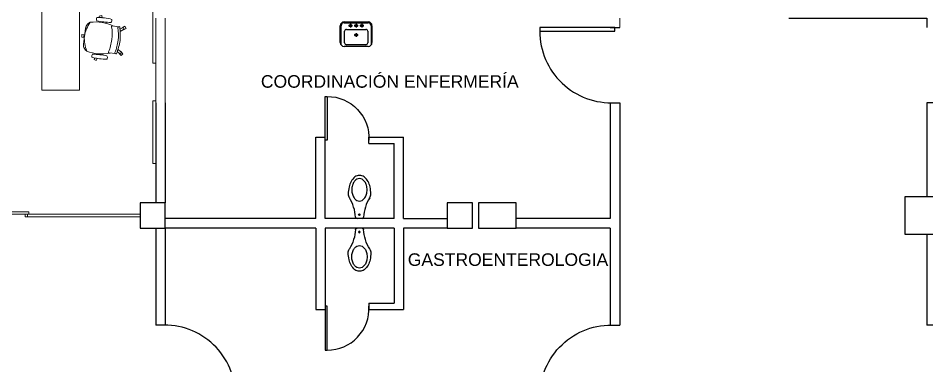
# Model space of a CAD drawing. Header units: metres. Extents: x 51 to 18146, y -212 to 18074.
# Drawn here: x 104.94 to 119.43, y 139.45 to 145 of the extents above; entities that cross this region are included whole.
import ezdxf

# ---------------------------------------------------------------- set-up
doc = ezdxf.new("R2010")
doc.units = ezdxf.units.M
doc.layers.get('0').update_dxf_attribs({"color": 250})
for name, color, linetype in [('COL', 2, 'Continuous'), ('NO', 250, 'Continuous'), ('PA', 7, 'Continuous'), ('PU', 1, 'Continuous'), ('SA', 1, 'Continuous')]:
    doc.layers.add(name, color=color, linetype=linetype)
for name, color, linetype, lineweight in [('P0 - Mobiliario', 250, 'Continuous', 9), ('P0 - Paredes', 250, 'Continuous', 20), ('Rebars', 252, 'Continuous', 5)]:
    doc.layers.add(name, color=color, linetype=linetype, lineweight=lineweight)
doc.layers.get('0').freeze()
doc.styles.get("Standard").update_dxf_attribs({"font": 'arial.ttf'})

# ---------------------------------------------------------------- blocks, each defined once
blk = doc.blocks.new('AS-01')
at = {"color": 0}
for p, q in [((-0.2457261950533791, -0.098119145081597), (-0.2457261950533791, 0.1718808549184061)), ((-0.2332261950533763, -0.1347763408311735), (-0.2332261950533763, 0.1718808549184061)), ((-0.1857261950533768, 0.2318808549184084), (0.1992738049466283, 0.2318808549184084)), ((-0.1857261950533768, 0.2193808549184055), (0.1992738049466283, 0.2193808549184055)), ((-0.0532261950533837, 0.1718808549184061), (-0.1132261950533717, 0.1718808549184061)), ((-0.0832261950533706, 0.2018808549184072), (-0.0832261950533706, 0.141880854918405)), ((0.0367738049466198, 0.1718808549184061), (-0.0232261950533825, 0.1718808549184061)), ((0.0067738049466186, 0.2018808549184072), (0.0067738049466186, 0.141880854918405)), ((0.1267738049466232, 0.1718808549184061), (0.0667738049466209, 0.1718808549184061)), ((0.096773804946622, 0.2018808549184072), (0.096773804946622, 0.141880854918405)), ((0.2467738049466135, 0.1718808549184061), (0.2467738049466135, -0.1347763408311735)), ((0.2592738049466163, 0.1718808549184061), (0.2592738049466163, -0.098119145081597)), ((-0.1782261950533837, -0.1031191450815925), (-0.1782261950533837, 0.0818808549184027)), ((-0.1482261950533825, 0.1118808549184038), (0.1617738049466197, 0.1118808549184038)), ((0.0367738049466198, 0.0218808549184075), (-0.0232261950533825, 0.0218808549184075)), ((0.0067738049466186, 0.0518808549184087), (0.0067738049466186, -0.0081191450815936)), ((0.1917738049466209, 0.0818808549184027), (0.1917738049466209, -0.1031191450815925)), ((0.1617738049466197, -0.1331191450815936), (-0.1482261950533825, -0.1331191450815936)), ((0.1992738049466283, -0.1581191450815922), (-0.1857261950533768, -0.1581191450815922))]:
    blk.add_line(p, q, dxfattribs=at)
for centre in [(-0.0832261950533671, 0.1718808549184061), (0.0067738049466222, 0.1718808549184061), (0.0967738049466256, 0.1718808549184061), (0.0067738049466222, 0.0218808549184075)]:
    blk.add_circle(centre, 0.02, dxfattribs=at)
for centre, radius, start, end in [((-0.1857261950533733, 0.1718808549184061), 0.06, 90, 180), ((-0.1857261950533733, 0.1718808549184061), 0.0475, 90, 180), ((0.1992738049466318, 0.1718808549184061), 0.06, 0, 90), ((0.1992738049466318, 0.1718808549184061), 0.0475, 0, 90), ((-0.148226195053379, 0.0818808549184027), 0.03, 90, 180), ((0.1617738049466233, 0.0818808549184027), 0.03, 0, 90), ((-0.1857261950533733, -0.098119145081597), 0.06, 180, 270), ((-0.148226195053379, -0.1031191450815925), 0.03, 180, 270), ((0.1617738049466233, -0.1031191450815925), 0.03, 270, 0), ((0.1992738049466318, -0.098119145081597), 0.06, 270, 0)]:
    blk.add_arc(centre, radius, start, end, dxfattribs=at)
blk = doc.blocks.new('P-IZ')
at = {"color": 0}
blk.add_lwpolyline([(0.0499999999999972, 1), (0.0499999999999972, 0), (0, 0), (0, 1), (0.0499999999999972, 1, -0.4293114224133711), (1, 0, -3.280951269485766)], format="xyb", dxfattribs=at)
blk = doc.blocks.new('P-DE')
at = {"color": 0}
blk.add_lwpolyline([(-0.049999999999983, 1), (-0.049999999999983, 0), (1.42e-14, 0), (1.42e-14, 1), (-0.049999999999983, 1, 0.4293114224133711), (-0.9999999999999857, 0, 3.280951269485766)], format="xyb", dxfattribs=at)
blk = doc.blocks.new('-COL40-')
at = {"color": 0}
blk.add_lwpolyline([(-0.1999999999710837, 0.1999999998887603), (-0.1999999999710837, -0.200000000115196), (0.2000000000328441, -0.200000000115196), (0.2000000000328441, 0.1999999998887603)], close=True, dxfattribs=at)
blk = doc.blocks.new('AS-14')
at = {"color": 0}
blk.add_line((-0.0456276339682518, 0.482920585811371), (0.0356187784636859, 0.482920585811371), dxfattribs=at)
for points in [[(-0.1623535099352011, 0.1583933630317915, 0.0228791444088473), (-0.1697387657914078, 0.1464982608740684, 0.1281624284513412), (-0.185004427752574, 0.0879205857927446, 0.0550688756821917), (-0.1727902082639048, -0.0226425836735871, 0.0688786231814855), (-0.1400595861050533, -0.1102378106443211, 0.105724118976599), (-0.0788978176569799, -0.1820028572692536, 0.1650578546064235), (-0.005004427745007, -0.2070794141909573, 0.1650578546064238), (0.068888962152414, -0.1820028572692536, 0.1057241189765996), (0.1300507306004874, -0.1102378106443211, 0.068878623181485), (0.1627813527738908, -0.0226425836735871, 0.0550688756821912), (0.1749955722480081, 0.0879205857927446, 0.1281624284513404)], [(0.1749955722480081, 0.0879205857927446, 0.1281624284513404), (0.1597299102868419, 0.1464982608740684, 0.022879144408855), (0.1523446544306353, 0.1583933630317915, 0.0851656368953865)]]:
    blk.add_lwpolyline(points, format="xyb", dxfattribs=at)
blk.add_lwpolyline([(-0.1253999286564067, 0.0229752274171915, 0.0684463573126203), (-0.1155331067566294, -0.0487641401996371, 0.0805961556838342), (-0.089614886281197, -0.1046562487317715, 0.1070560335035305), (-0.0472487008519238, -0.1451211382227484, 0.1381562286367822), (-0.0032221516594291, -0.1575229371374007, 0.1381562286367318), (0.0408043975185137, -0.1451211382227484, 0.1070560335035283), (0.0831705829477869, -0.1046562487317715, 0.08059615568387), (0.1090888034232194, -0.0487641401996371, 0.0684463573126093), (0.1189556253229966, 0.0229752274171915, 0.0684463573125983), (0.1090888034232194, 0.0947145950631239, 0.0805961556838918), (0.0831705829477869, 0.1506067035952583, 0.107056033503586), (0.0408043975185137, 0.1910715930862352, 0.138156228636868), (-0.0032221516594291, 0.2034733920008875, 0.1381562286368477), (-0.0472487008519238, 0.1910715930862352, 0.1070560335035534), (-0.089614886281197, 0.1506067035952583, 0.0805961556838569), (-0.1155331067566294, 0.0947145950631239, 0.0684463573126093)], format="xyb", close=True, dxfattribs=at)
blk.add_circle((-0.0022411085374188, 0.4201376839191653), 0.0125, dxfattribs=at)
for centre, radius, start, end in [((-0.6998472832347034, 0.4867485357972328), 0.6298544878102433, 327.6068401517822, 357.4769145682768), ((-0.0456276339682518, 0.457920585788088), 0.025, 89.99999999999999, 177.4769145682774), ((0.0356187784636859, 0.457920585788088), 0.025, 2.523085431726347, 89.99999999999999), ((0.6898384277446894, 0.4867485357972328), 0.6298544878102433, 182.5230854317212, 212.3931598482179)]:
    blk.add_arc(centre, radius, start, end, dxfattribs=at)
blk = doc.blocks.new('-COL60-')
at = {"color": 0}
blk.add_lwpolyline([(-0.2999999997985725, 0.2999999998507121), (-0.2999999997985725, -0.300000000153247), (0.300000000205344, -0.300000000153247), (0.300000000205344, 0.2999999998507121)], close=True, dxfattribs=at)
blk = doc.blocks.new('S1')
at = {"layer": 'P0 - Mobiliario'}
for p, q in [((0.0002839173751418, 0.0001067988332361), (0.0003058584558312, 0.0001502267401665)), ((0.0003058584558312, 0.0001502267401665), (0.0003412397655193, 0.0001321041341871)), ((-9.48614457157e-05, 8.64087138325e-05), (-0.0001228612174746, 5.81891164184e-05)), ((-0.0001228612174746, 5.81891164184e-05), (-0.0001049109378364, 4.03620712459e-05)), ((-7.01799166854e-05, 6.16438407451e-05), (-9.48614457157e-05, 8.64087138325e-05)), ((-3.89933211263e-05, 6.9426875561e-06), (-3.36818357464e-05, -3.4597422928e-06)), ((2.36607587431e-05, 3.85184474289e-05), (3.15370375756e-05, 2.30929274112e-05)), ((0.0002301692350302, 9.03922766447e-05), (0.0001376377383713, 4.37519736588e-05)), ((0.0002687905060593, 6.77934288979e-05), (0.0002897969244514, 0.0001080381143838)), ((0.0002880188340787, 0.0001046375706792), (0.0002839173751418, 0.0001067988332361)), ((0.0003184237873647, 9.43039320409e-05), (0.0002912253460381, 4.00399807841e-05)), ((0.0003188586777542, 8.83505064994e-05), (0.0003161543125752, 8.9776692912e-05)), ((0.0003412397655193, 0.0001321041341871), (0.0003188586777542, 8.83505064994e-05)), ((-5.83947615232e-05, -1.9868481904e-06), (-4.93461077567e-05, -1.11323092133e-05)), ((-0.000196110693505, -0.0002270060721785), (-0.0001405401767697, -0.0003416671045125)), ((0.000422225659946, -0.0002170930635184), (0.0004807709103916, -0.0002269699275494)), ((0.0004765553197358, -0.0002584278732538), (0.0004315018879715, -0.000251598989591)), ((0.0004710376674775, -0.0002606837823987), (0.0004715533612762, -0.0002576695717871)), ((0.0005195560941938, -0.000268449421972), (0.0004710376674775, -0.0002606837823987)), ((0.0004769953323994, -0.0002263264935464), (0.0004777795823757, -0.0002217491865158)), ((0.0004777795823757, -0.0002217491865158), (0.0005258659797255, -0.0002291964683682)), ((0.0005258659797255, -0.0002291964683682), (0.0005195560941938, -0.000268449421972)), ((-0.0001859889307525, -0.0003425741568208), (-0.0001491563466843, -0.0003238909319043)), ((-0.0001680149284657, -0.0003780397363007), (-0.0001859889307525, -0.0003425741568208)), ((-0.0001311666069087, -0.0003591014575213), (-0.0001680149284657, -0.0003780397363007)), ((-8.02493819501e-05, -0.000453917959705), (-0.0001405401767697, -0.0003416671045125)), ((0.0002637053153012, -0.0004316036552191), (0.0002558244878892, -0.0004161692298949)), ((0.0004268169573043, -0.0002947380617261), (0.0003347765898798, -0.0003423402346671)), ((0.0001827730259392, -0.0004743087813258), (0.000180671200389, -0.0004616162665188)), ((0.0001937132852618, -0.000561815245077), (0.0001897991618607, -0.0005368213318288)), ((0.0002329908667598, -0.0005556829962879), (0.0001937132852618, -0.000561815245077)), ((0.0002013831997756, -0.0004638295676559), (0.0001960717143957, -0.0004534271396697)), ((0.000227404207224, -0.0005211682748049), (0.0002329908667598, -0.0005556829962879))]:
    blk.add_line(p, q, dxfattribs=at)
for centre, radius, start, end in [((0.000239734245697, -0.0005815340578556), 0.000639472, 97.66547664982313, 131.8346766328395), ((0.0003297473958228, -0.0006301704403013), 0.000799091, 108.7406466482511, 126.2940865550146), ((-8.5573911434e-05, 2.46129371226e-05), 5.8674e-05, 190.535876487358, 239.6068765690269), ((-0.0005902403385844, 0.0011785326525569), 0.0012948, 291.5208766586811, 301.6798765944715), ((-7.79650153127e-05, 4.03212793171e-05), 1.5873e-05, 95.92857657798059, 146.6767765250789), ((3.07536351029e-05, 8.46161525697e-05), 5.9532e-05, 352.3278767053593, 44.7813767783053), ((0.0001420772338752, 3.49253732711e-05), 9.884e-06, 116.7487617032984, 228.9378767085056), ((-0.0004061159098055, -0.000470668040216), 0.000735931, 26.59177664003442, 42.60127671079723), ((0.0002409859730396, 7.94772990048e-05), 1.7185e-05, 81.52387664680047, 211.0903764267905), ((-0.0002574984708335, -0.0003931782860309), 0.00067017, 26.42457650633705, 43.79207654050054), ((-0.0003954160248395, -0.000492107314989), 0.00086871, 28.24177671185727, 42.65137653714506), ((0.0003041081766132, 0.0001011642962694), 1.5873e-05, 334.3848766597308, 154.36937664724), ((-0.0001129760851618, -0.0001633475348353), 9.403e-05, 141.7127766352583, 175.6738766862172), ((0.0003733554279897, -0.0001184131000191), 0.000560288, 178.6366765887547, 203.4816767992627), ((-0.00040077259182, -0.000481132812798), 0.000735931, 11.49687666739273, 27.50597673375807), ((-0.0002508545683231, -0.0004061902277172), 0.00067017, 10.30587658470333, 27.67317670544759), ((-0.0004118643475231, -0.0004598936289549), 0.00086871, 11.44687651401651, 25.85597685539854), ((-9.33751740959e-05, -0.0001753913797438), 0.000114965, 170.4136766245872, 206.6712767662863), ((0.0004243186006788, -0.0002795757167041), 1.7185e-05, 203.0073767372521, 332.5738766511715), ((0.0004786631150637, -0.0002426989004016), 1.5873e-05, 262.3848766398494, 82.36947656018356), ((-0.0001377688103821, -0.0003393762484193), 1.5873e-05, 128.5667766666598, 285.4118765335588), ((0.0003416456806008, -5.63102439046e-05), 0.000560288, 210.6160766137999, 235.4608765893235), ((-0.0001118469422217, 0.000107030145824), 0.000639472, 282.2628767229281, 316.4318765816556), ((0.0008271439468954, -0.0015973840206862), 0.0012948, 112.4174867608384, 122.5767365377083), ((0.0003302302176598, -0.0003335682041943), 9.884e-06, 185.1596765914904, 297.348876668046), ((0.0003052000591997, -0.0004528812728822), 5.9532e-05, 9.315876554376876, 61.76977648693084), ((2.17994640116e-05, -0.0004009584337473), 0.000114965, 207.4264767206131, 243.6838766336426), ((2.00611485634e-05, -0.000423898100853), 9.403e-05, 238.4238767263647, 272.384876590044), ((0.0001883813834284, -0.0005119226202369), 5.8674e-05, 174.4913766715149, 223.5618767604802), ((-9.8459236091e-05, 0.0002084630522877), 0.000799091, 287.8038765804383, 305.3568768118831), ((0.000205567319179, -0.0005149707105011), 1.5873e-05, 267.420876640493, 318.1688765473059)]:
    blk.add_arc(centre, radius, start, end, dxfattribs=at)

msp = doc.modelspace()

# ---------------------------------------------------------------- linework, layer by layer
at = {"layer": 'COL', "color": 15}
msp.add_lwpolyline([(112.2840491007059, 142.0465384081354), (112.2840491007059, 141.6465384081412), (112.8840491007147, 141.6465384081412), (112.8840491007147, 142.0465384081354)], close=True, dxfattribs=at)
at = {"layer": 'P0 - Mobiliario'}
msp.add_lwpolyline([(105.3140503568513, 146.2465407518303), (105.9140503568364, 146.2465407518303), (105.9140503568364, 143.8465407519495), (105.3140503568513, 143.8465407519495)], close=True, dxfattribs=at)
at = {"layer": 'P0 - Paredes'}
for p, q in [((107.1340503602651, 143.6465398010145), (107.1340505826635, 144.9965413122034)), ((107.2840503602651, 143.6465398010145), (107.2840503602651, 144.9965413122034)), ((114.5340491008427, 144.8465384083648), (114.5340491008427, 144.9965399195536))]:
    msp.add_line(p, q, dxfattribs=at)
at = {"layer": 'PA', "color": 0}
for p, q in [((117.2340491007697, 144.996538408444), (119.4340491008436, 144.996538408444)), ((119.4340491008436, 144.996538408444), (119.4340491008438, 144.8465384082091)), ((114.3840491008427, 144.8465384083648), (114.5340491008427, 144.8465384083648)), ((107.1340491011431, 143.6465384083647), (107.1340491011432, 142.0465384084434)), ((107.2840491011431, 143.6465384083648), (107.2840491011432, 142.0465384084434)), ((114.3840491008427, 143.6465384083648), (114.5340491008427, 143.6465384083648)), ((114.3840491008436, 143.6465384083648), (114.3840491008436, 141.7965384083645)), ((114.5340491008437, 143.6465384083647), (114.5340491008436, 141.7965384083645)), ((119.5840491006779, 143.646538408209), (119.434049100677, 143.646538408209)), ((119.434049100677, 143.646538408209), (119.434049100677, 142.1465384082088)), ((109.6840491011477, 141.7965384086822), (109.6840491011481, 143.0965384086822)), ((109.6840491011481, 143.0965384086822), (109.8340491011477, 143.0965384086822)), ((109.8340491011477, 141.7965384086822), (109.8340491011477, 143.0965384089934)), ((110.5340491011805, 142.9965384089934), (110.5340491011805, 143.0965384089934)), ((110.5340491011805, 143.0965384086823), (111.0840491011481, 143.0965384086823)), ((111.0840491011481, 141.7965384087238), (111.0840491011481, 143.0965384086823)), ((110.5340491011805, 142.9965384086823), (110.9340491011481, 142.9965384086823)), ((110.9340491011481, 141.7965384083642), (110.9340491011481, 142.9965384086823)), ((109.6840491011477, 141.7965384083642), (107.2840491005159, 141.7965384083645)), ((110.9340491011481, 141.7965384083642), (109.8340491011477, 141.7965384083642)), ((111.0840491011481, 141.7965384087238), (111.7840491005159, 141.7965384087238)), ((114.3840491008436, 141.7965384083645), (112.8840491005159, 141.7965384083645)), ((114.5340491006836, 141.7965384085077), (114.5340491006836, 141.6465384085077)), ((107.1340491011433, 141.6465384084435), (107.1340491011442, 140.0965384084434)), ((109.6840491011477, 141.6465384083641), (107.2840491005159, 141.6465384083645)), ((107.2840491011433, 141.6465384084434), (107.2840491011442, 140.0965384084434)), ((109.6840491011477, 141.6465384085709), (109.6840491011481, 140.3465384085708)), ((109.8340491011477, 141.6465384085709), (109.8340491011477, 140.3465384082596)), ((110.934049100864, 141.6465384083641), (109.8340491011477, 141.6465384083641)), ((110.9340491011477, 141.6465384085708), (110.9340491011481, 140.4465384085708)), ((111.7840491005159, 141.6465384087238), (111.0840491005159, 141.6465384087238)), ((111.0840491011477, 141.6465384085707), (111.0840491011481, 140.3465384085707)), ((114.3840491008434, 141.6465384083645), (112.8840491005159, 141.6465384083645)), ((114.3840491008434, 141.6465384084434), (114.3840491008426, 140.0965384084434)), ((114.5340491008434, 141.6465384084435), (114.5340491008426, 140.0965384084434)), ((119.4340491006772, 141.5465384082048), (119.4340491006778, 140.0965384084434)), ((109.6840491011481, 140.3465384085708), (109.8340491011477, 140.3465384085708)), ((110.5340491011805, 140.4465384082596), (110.5340491011805, 140.3465384082596)), ((110.5340491011805, 140.4465384085708), (110.9340491011481, 140.4465384085708)), ((110.5340491011805, 140.3465384085708), (111.0840491011481, 140.3465384085707)), ((107.2840491011446, 140.0965384084434), (107.1340491011446, 140.0965384084434)), ((114.3840491008421, 140.0965384084434), (114.5340491008421, 140.0965384084434)), ((119.5840491006783, 140.0965384084434), (119.4340491006783, 140.0965384084434))]:
    msp.add_line(p, q, dxfattribs=at)
at = {"layer": 'Rebars', "color": 4}
for p, q in [((105.0891493128104, 141.8665404926395), (106.8840503337545, 141.8665409359491)), ((105.0891493314369, 141.8265404916561), (106.8840503399236, 141.8265408027327))]:
    msp.add_line(p, q, dxfattribs=at)
at = {"layer": 'Rebars'}
for points in [[(107.134050364436, 145.8165407518601), (107.0840503644509, 145.8165407518601), (107.0840503644509, 144.2765407519197), (107.134050364436, 144.2765407519197)], [(107.1340502519025, 143.6765407417273), (107.0840502519025, 143.6765407417273), (107.0840502519025, 142.6765407417869), (107.1340502519025, 142.6765407417869)]]:
    msp.add_lwpolyline(points, dxfattribs=at)
at = {"layer": 'Rebars', "color": 4}
for points in [[(105.1090493270768, 141.9065421276843), (103.9090493234111, 141.9065420659339), (103.9090493234111, 141.8665406232631), (105.1090493196262, 141.8665404987788)], [(105.0510493146641, 141.8665404833114), (105.0891493128104, 141.8665404926395), (105.0891493314369, 141.8265404953814), (105.0510493314279, 141.8265404823577)]]:
    msp.add_lwpolyline(points, close=True, dxfattribs=at)

# ---------------------------------------------------------------- block references
at = {"layer": 'COL', "color": 15}
msp.add_blockref('-COL60-', (119.3840491005667, 141.8465384083581), dxfattribs=at)
at = {"layer": 'COL', "color": 0}
for p in [(107.0840491007087, 141.8465384084736), (111.9840491010211, 141.8465384084624)]:
    msp.add_blockref('-COL40-', p, dxfattribs=at)
at = {"layer": 'PU', "color": 0}
for p, xscale, yscale, zscale, rotation in [((114.4590491008425, 144.8465384086505), 1.199999999999999, 1.199999999999999, 1.199999999999999, 90), ((109.834049100864, 140.3965384087235), 0.7000000000000001, 0.7000000000000001, 0.7000000000000001, 180), ((107.2090491011446, 138.8965384084434), 1.199999999999999, 1.199999999999999, 1.199999999999999, 270), ((114.4590491008421, 138.8965384084434), -1.199999999999999, 1.199999999999999, 1.199999999999999, 90)]:
    msp.add_blockref('P-DE', p, dxfattribs=dict(at, xscale=xscale, yscale=yscale, zscale=zscale, rotation=rotation))
at = {"layer": 'PU', "color": 0, "xscale": 0.7000000000000001, "yscale": 0.7000000000000001, "zscale": 0.7000000000000001}
msp.add_blockref('P-IZ', (109.834049100864, 143.0465384087234), dxfattribs=at)
at = {"layer": 'Rebars', "xscale": -999.9999999516758, "yscale": 999.9999999516758, "zscale": 999.9999999516758, "rotation": 200.1219196244202}
msp.add_blockref('S1', (106.2433094988479, 144.4359632951176), dxfattribs=at)
at = {"layer": 'SA', "color": 0}
msp.add_blockref('AS-01', (110.3230217223846, 144.7046575538051), dxfattribs=at)
at = {"layer": 'SA', "color": 0, "rotation": 180}
msp.add_blockref('AS-14', (110.379044673253, 142.2794589943887), dxfattribs=at)
at = {"layer": 'SA', "color": 0, "xscale": -1}
msp.add_blockref('AS-14', (110.379044673253, 141.1636178225463), dxfattribs=at)

# ---------------------------------------------------------------- texts
at = {"layer": 'NO', "color": 0}
for s, p in [('COORDINACIÓN ENFERMERÍA', (108.8101909023578, 143.8861793602286)), ('GASTROENTEROLOGIA', (111.1535002653994, 141.042517193801))]:
    msp.add_text(s, height=0.2, dxfattribs=at).set_placement(p)

doc.saveas('drawing.dxf')
